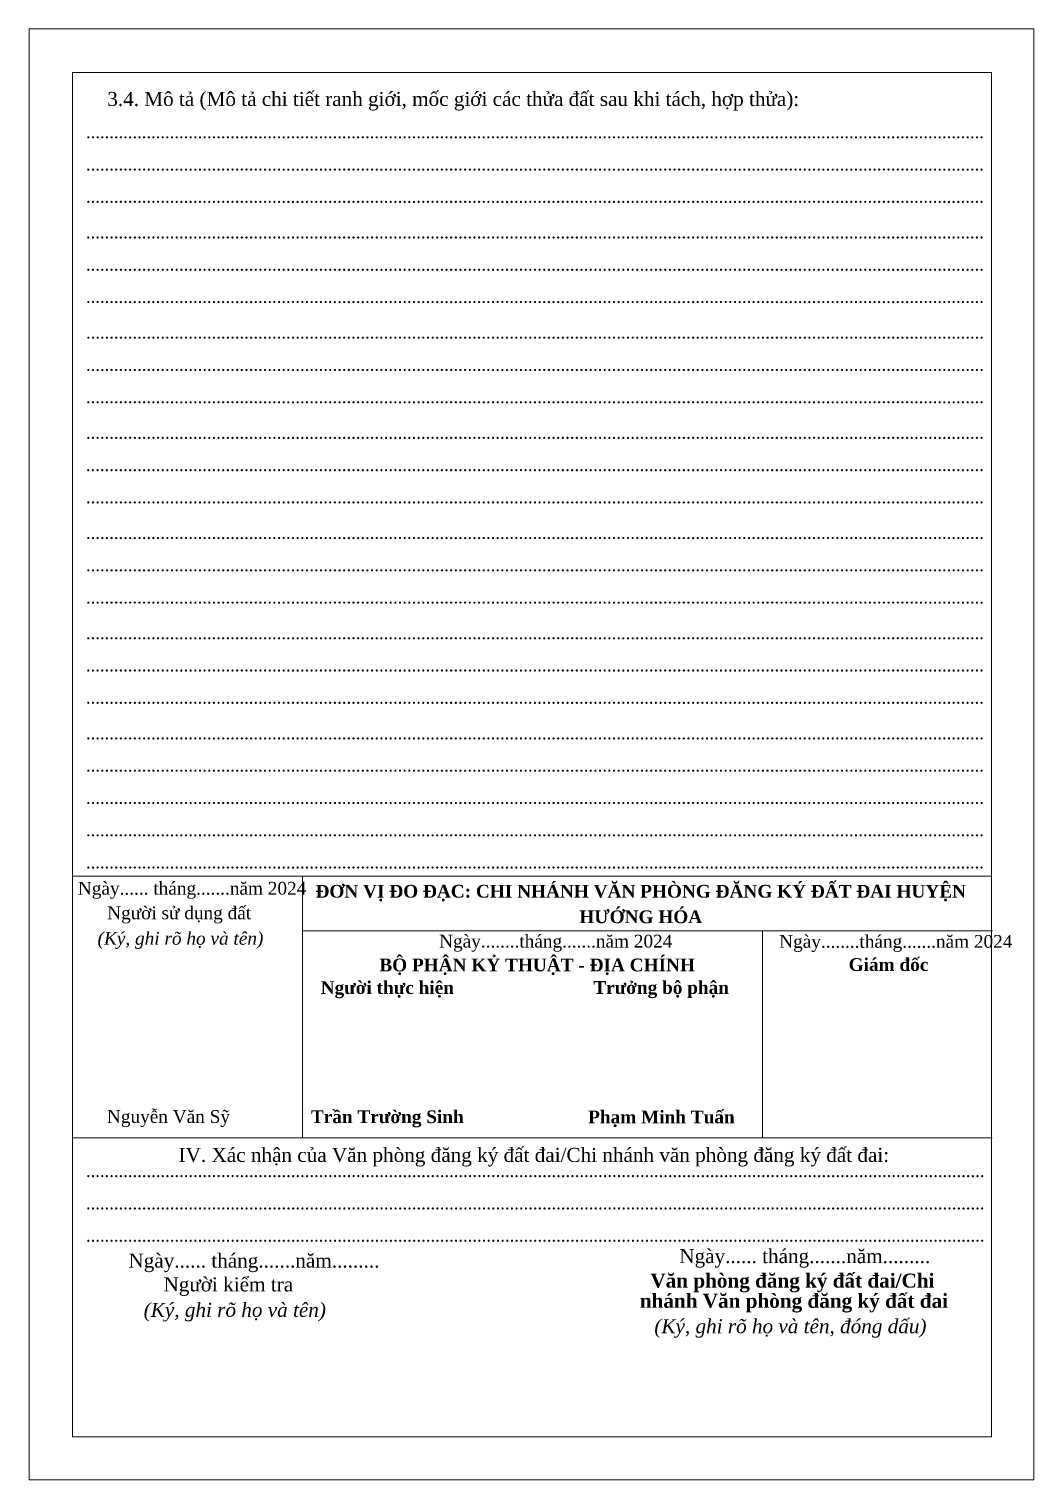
# Model space of a CAD drawing. Header units: metres. Extents: x 538357 to 538868, y 1836792 to 1837138.
# Drawn here: x 538502.5 to 538625.6, y 1836960.9 to 1837138.4 of the extents above; entities that cross this region are included whole.
import ezdxf

# ---------------------------------------------------------------- set-up
doc = ezdxf.new("R2010")
doc.units = ezdxf.units.M
doc.header["$MEASUREMENT"] = 0
for name, color, linetype, lineweight in [('Level 1', 7, 'Continuous', 0), ('Level 2', 7, 'Continuous', 0), ('Level 33', 7, 'Continuous', 0)]:
    doc.layers.add(name, color=color, linetype=linetype, lineweight=lineweight)
doc.styles.add('Style-Times New Roman', font='times.ttf')
doc.styles.add('Style-Times New Roman IF', font='timesi.ttf')
doc.styles.add('Style-Vntime', font='Vntime.shx')

msp = doc.modelspace()

# ---------------------------------------------------------------- linework, layer by layer
at = {"layer": 'Level 1', "color": 250, "linetype": 'Continuous', "lineweight": 0}
for p, q in [((538507.86, 1837034.78), (538620.36, 1837034.78)), ((538507.86, 1837002.75), (538620.44, 1837002.75))]:
    msp.add_line(p, q, dxfattribs=at)
at = {"layer": 'Level 2', "color": 3, "linetype": 'Continuous', "lineweight": 0, "flags": 128}
msp.add_lwpolyline([(538502.55, 1837138.44), (538625.57, 1837138.44), (538625.57, 1836960.88), (538502.55, 1836960.88), (538502.55, 1837138.44)], close=True, dxfattribs=at)
at = {"layer": 'Level 2', "color": 30, "linetype": 'Continuous', "lineweight": 0, "flags": 128}
msp.add_lwpolyline([(538507.86, 1837133.12), (538620.36, 1837133.12), (538620.36, 1836966.18), (538507.86, 1836966.18), (538507.86, 1837133.12)], close=True, dxfattribs=at)
at = {"layer": 'Level 33', "color": 250, "linetype": 'Continuous', "lineweight": 0}
for p, q in [((538536.01, 1837034.78), (538536.01, 1837002.75)), ((538592.32, 1837028.06), (538592.32, 1837002.75))]:
    msp.add_line(p, q, dxfattribs=at)
at = {"layer": 'Level 33', "color": 250, "lineweight": 0}
msp.add_line((538536.01, 1837028.06), (538620.48, 1837028.06), dxfattribs=at)

# ---------------------------------------------------------------- texts
at = {"layer": 'Level 1', "color": 250, "linetype": 'Continuous', "lineweight": 0}
for s, height, style, p in [('3.4. Mô tả (Mô tả chi tiết ranh giới, mốc giới các thửa đất sau khi tách, hợp thửa):', 1.714, 'Style-Times New Roman', (538512.13, 1837129.02)), ('.................................................................................................................................................................................................', 1.50823, 'Style-Times New Roman', (538509.52, 1837125.08)), ('.................................................................................................................................................................................................', 1.50823, 'Style-Times New Roman', (538509.52, 1837121.13)), ('.................................................................................................................................................................................................', 1.50823, 'Style-Times New Roman', (538509.52, 1837117.18)), ('.................................................................................................................................................................................................', 1.50823, 'Style-Times New Roman', (538509.52, 1837112.82)), ('.................................................................................................................................................................................................', 1.50823, 'Style-Times New Roman', (538509.52, 1837108.87)), ('.................................................................................................................................................................................................', 1.50823, 'Style-Times New Roman', (538509.52, 1837104.92)), ('.................................................................................................................................................................................................', 1.50823, 'Style-Times New Roman', (538509.52, 1837100.56)), ('.................................................................................................................................................................................................', 1.50823, 'Style-Times New Roman', (538509.52, 1837096.61)), ('.................................................................................................................................................................................................', 1.50823, 'Style-Times New Roman', (538509.52, 1837092.66)), ('.................................................................................................................................................................................................', 1.50823, 'Style-Times New Roman', (538509.52, 1837088.3)), ('.................................................................................................................................................................................................', 1.50823, 'Style-Times New Roman', (538509.52, 1837084.35)), ('.................................................................................................................................................................................................', 1.50823, 'Style-Times New Roman', (538509.52, 1837080.4)), ('.................................................................................................................................................................................................', 1.50823, 'Style-Times New Roman', (538509.52, 1837076.04)), ('.................................................................................................................................................................................................', 1.50823, 'Style-Times New Roman', (538509.52, 1837072.09)), ('.................................................................................................................................................................................................', 1.50823, 'Style-Times New Roman', (538509.52, 1837068.14)), ('.................................................................................................................................................................................................', 1.50823, 'Style-Times New Roman', (538509.52, 1837063.78)), ('.................................................................................................................................................................................................', 1.50823, 'Style-Times New Roman', (538509.52, 1837059.83)), ('.................................................................................................................................................................................................', 1.50823, 'Style-Times New Roman', (538509.52, 1837055.88)), ('.................................................................................................................................................................................................', 1.50823, 'Style-Times New Roman', (538509.52, 1837051.52)), ('.................................................................................................................................................................................................', 1.50823, 'Style-Times New Roman', (538509.52, 1837047.57)), ('.................................................................................................................................................................................................', 1.50823, 'Style-Times New Roman', (538509.52, 1837043.62)), ('.................................................................................................................................................................................................', 1.50823, 'Style-Times New Roman', (538509.52, 1837039.67)), ('.................................................................................................................................................................................................', 1.50823, 'Style-Times New Roman', (538509.52, 1837035.72)), ('Ngày...... tháng.......năm 2024', 1.561, 'Style-Times New Roman', (538508.53, 1837032.51)), ('Người sử dụng đất', 1.561, 'Style-Times New Roman', (538512.12, 1837029.5)), ('(Ký, ghi rõ họ và tên)', 1.561, 'Style-Times New Roman IF', (538510.94, 1837026.38)), ('Nguyễn Văn Sỹ', 1.561, 'Style-Times New Roman', (538512.09, 1837004.58)), ('IV. Xác nhận của Văn phòng đăng ký đất đai/Chi nhánh văn phòng đăng ký đất đai:', 1.7151, 'Style-Times New Roman', (538520.86, 1836999.8)), ('.................................................................................................................................................................................................', 1.50918, 'Style-Times New Roman', (538509.52, 1836997.96)), ('.................................................................................................................................................................................................', 1.50918, 'Style-Times New Roman', (538509.52, 1836994)), ('.................................................................................................................................................................................................', 1.50918, 'Style-Times New Roman', (538509.52, 1836990.05)), ('Ngày...... tháng.......năm.........', 1.7151, 'Style-Times New Roman', (538582.15, 1836987.42)), ('Ngày...... tháng.......năm.........', 1.7151, 'Style-Times New Roman', (538514.72, 1836986.87)), ('Người kiểm tra', 1.7151, 'Style-Times New Roman', (538519.01, 1836983.96)), ('(Ký, ghi rõ họ và tên)', 1.7151, 'Style-Times New Roman IF', (538516.59, 1836980.84)), ('(Ký, ghi rõ họ và tên, đóng dấu)', 1.7151, 'Style-Times New Roman IF', (538579.1, 1836978.84))]:
    msp.add_text(s, height=height, dxfattribs=dict(at, style=style)).set_placement(p)
for s, insert, char_height, attachment_point, line_spacing_factor, style in [('Ngµy........th¸ng.......n¨m 2024', (538552.75, 1837026.56), 1.561, 4, 1.2, 'Style-Vntime'), ('Ngµy........th¸ng.......n¨m 2024', (538594.38, 1837026.53), 1.561, 4, 1.2, 'Style-Vntime'), ('\\fTimes New Roman|b1|i0|c00|p23;  Văn phòng đăng ký đất đai/Chi \\Pnhánh Văn phòng đăng ký đất đai', (538577.32, 1836981.37), 1.7151, 7, 0.863985, 'Style-Times New Roman')]:
    msp.add_mtext(s, dxfattribs=dict(at, insert=insert, char_height=char_height, attachment_point=attachment_point, line_spacing_factor=line_spacing_factor, style=style))
at = {"layer": 'Level 33', "color": 250, "lineweight": 0, "char_height": 1.561, "width": 82.3648, "attachment_point": 5, "line_spacing_factor": 1.2, "style": 'Style-Times New Roman'}
for s, insert in [('\\fTimes New Roman|b1|i0|c00|p23;ĐƠN VỊ ĐO ĐẠC: CHI NHÁNH VĂN PHÒNG ĐĂNG KÝ ĐẤT ĐAI HUYỆN HƯỚNG HÓA', (538577.43, 1837031.35)), ('\\fTimes New Roman|b1|i0|c00|p23;BỘ PHẬN KỶ THUẬT - ĐỊA CHÍNH', (538564.75, 1837023.67)), ('\\fTimes New Roman|b1|i0|c00|p23;Giám đốc', (538607.76, 1837023.94)), ('\\fTimes New Roman|b1|i0|c00|p23;Người thực hiện', (538546.41, 1837020.87)), ('\\fTimes New Roman|b1|i0|c00|p23;Trưởng bộ phận', (538579.93, 1837020.88)), ('\\fTimes New Roman|b1|i0|c00|p23;Trần Trường Sinh', (538546.41, 1837005.07)), ('\\fTimes New Roman|b1|i0|c00|p23;Phạm Minh Tuấn', (538579.96, 1837005.07))]:
    msp.add_mtext(s, dxfattribs=dict(at, insert=insert))

doc.saveas('drawing.dxf')
